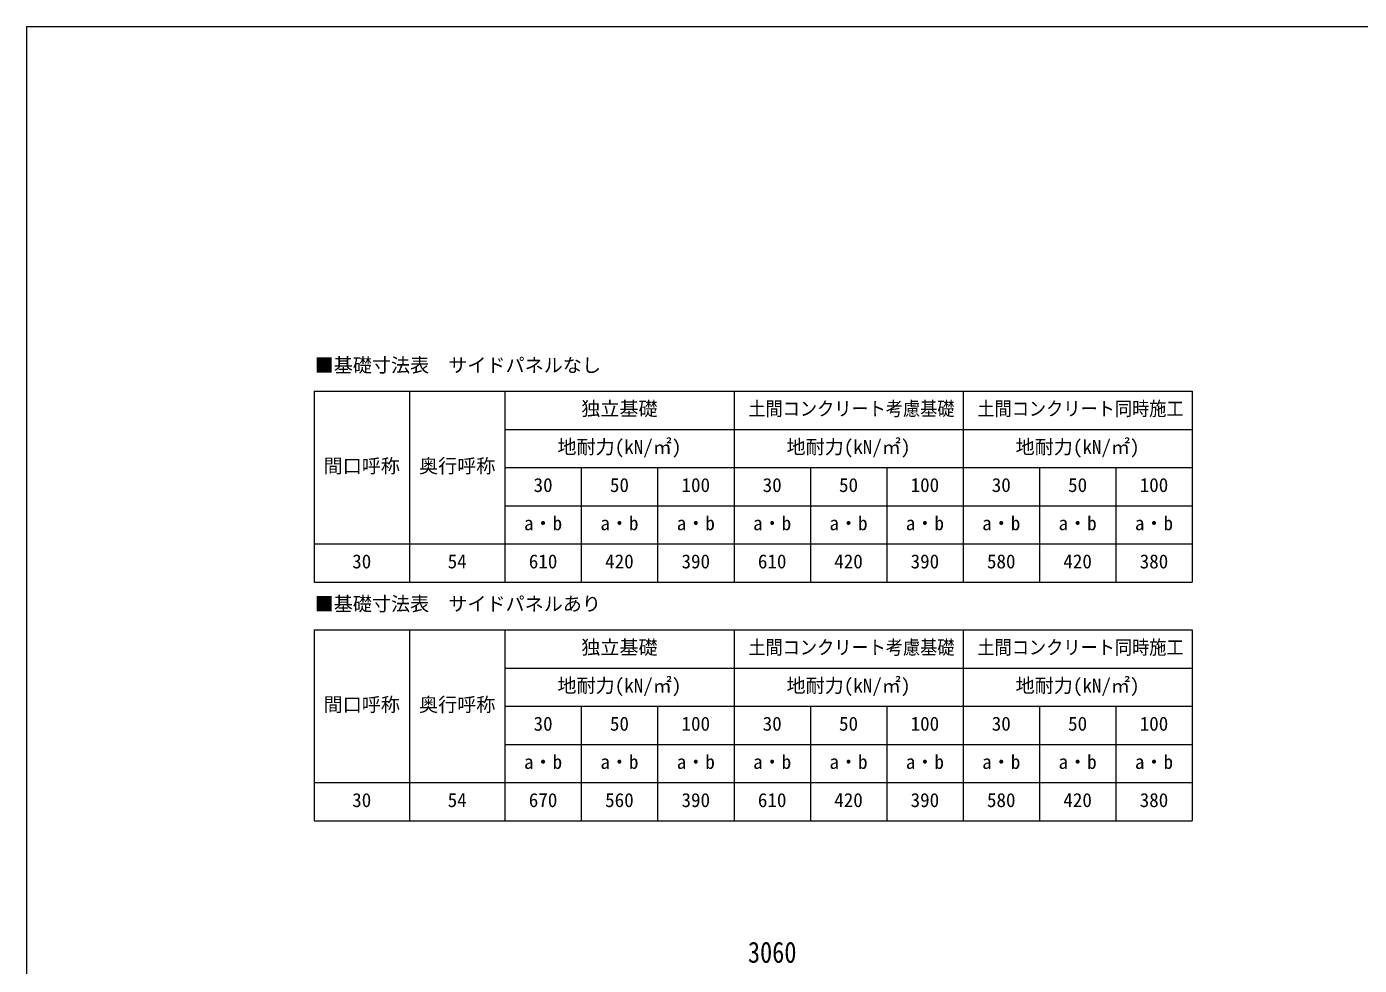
# Model space of a CAD drawing. Units: millimetres at full size, sheet at 1:40; details may follow other scales. Extents: x -11243 to 11243, y -7760 to 7760.
# Drawn here: x -11243 to -73, y -106 to 7760 of the extents above; entities that cross this region are included whole.
import ezdxf
from ezdxf.enums import TextEntityAlignment as Align

# ---------------------------------------------------------------- set-up
doc = ezdxf.new("R2010")
doc.units = ezdxf.units.MM
doc.header["$LTSCALE"] = 40
for name, color, linetype, lineweight in [('0-3_ELV2', 7, 'Continuous', 9), ('0-E_DET2', 7, 'Continuous', 18), ('F-0_240', 7, 'Continuous', 9)]:
    doc.layers.add(name, color=color, linetype=linetype, lineweight=lineweight)
doc.styles.add('ＭＳ ゴシック', font='')
doc.styles.get('ＭＳ ゴシック').set_extended_font_data('MS Gothic')

msp = doc.modelspace()

# ---------------------------------------------------------------- linework, layer by layer
at = {"layer": '0-E_DET2'}
for p, q in [((-8834.33, 4705.29), (-8834.33, 3105.29)), ((-8834.33, 4705.29), (-1474.33, 4705.29)), ((-8034.33, 4705.29), (-8034.33, 3105.29)), ((-7234.33, 4705.29), (-7234.33, 3105.29)), ((-5314.33, 4705.29), (-5314.33, 3105.29)), ((-3394.33, 4705.29), (-3394.33, 3105.29)), ((-1474.33, 4705.29), (-1474.33, 3105.29)), ((-7234.33, 4385.29), (-1474.33, 4385.29)), ((-7234.33, 4065.29), (-1474.33, 4065.29)), ((-6594.33, 4065.29), (-6594.33, 3105.29)), ((-5954.33, 4065.29), (-5954.33, 3105.29)), ((-4674.33, 4065.29), (-4674.33, 3105.29)), ((-4034.33, 4065.29), (-4034.33, 3105.29)), ((-2754.33, 4065.29), (-2754.33, 3105.29)), ((-2114.33, 4065.29), (-2114.33, 3105.29)), ((-7234.33, 3745.29), (-1474.33, 3745.29)), ((-8834.33, 3425.29), (-1474.33, 3425.29)), ((-8834.33, 3105.29), (-1474.33, 3105.29)), ((-8834.33, 2705.29), (-8834.33, 1105.29)), ((-8834.33, 2705.29), (-1474.33, 2705.29)), ((-8034.33, 2705.29), (-8034.33, 1105.29)), ((-7234.33, 2705.29), (-7234.33, 1105.29)), ((-5314.33, 2705.29), (-5314.33, 1105.29)), ((-3394.33, 2705.29), (-3394.33, 1105.29)), ((-1474.33, 2705.29), (-1474.33, 1105.29)), ((-7234.33, 2385.29), (-1474.33, 2385.29)), ((-7234.33, 2065.29), (-1474.33, 2065.29)), ((-6594.33, 2065.29), (-6594.33, 1105.29)), ((-5954.33, 2065.29), (-5954.33, 1105.29)), ((-4674.33, 2065.29), (-4674.33, 1105.29)), ((-4034.33, 2065.29), (-4034.33, 1105.29)), ((-2754.33, 2065.29), (-2754.33, 1105.29)), ((-2114.33, 2065.29), (-2114.33, 1105.29)), ((-7234.33, 1745.29), (-1474.33, 1745.29)), ((-8834.33, 1425.29), (-1474.33, 1425.29)), ((-8834.33, 1105.29), (-1474.33, 1105.29))]:
    msp.add_line(p, q, dxfattribs=at)
at = {"layer": 'F-0_240', "color": 5}
for q in [(-11242.74, -7760), (10677.26, 7760)]:
    msp.add_line((-11242.74, 7760), q, dxfattribs=at)

# ---------------------------------------------------------------- texts
at = {"layer": '0-3_ELV2', "style": 'ＭＳ ゴシック', "width": 0.85}
msp.add_text('3060', height=176, dxfattribs=at).set_placement((-5197.83, -136.62), align=Align.BOTTOM_LEFT)
at = {"layer": '0-E_DET2', "style": 'ＭＳ ゴシック'}
for s, p in [('■基礎寸法表\u3000サイドパネルなし', (-8829.05, 4829.69)), ('独立基礎', (-6594.33, 4465.29)), ('地耐力(kN/㎡)', (-6794.33, 4145.29)), ('地耐力(kN/㎡)', (-4874.33, 4145.29)), ('地耐力(kN/㎡)', (-2954.33, 4145.29)), ('間口呼称', (-8754.33, 3985.29)), ('奥行呼称', (-7954.33, 3985.29)), ('30', (-6994.33, 3825.29)), ('50', (-6354.33, 3825.29)), ('100', (-5754.33, 3825.29)), ('30', (-5074.33, 3825.29)), ('50', (-4434.33, 3825.29)), ('100', (-3834.33, 3825.29)), ('30', (-3154.33, 3825.29)), ('50', (-2514.33, 3825.29)), ('100', (-1914.33, 3825.29)), ('a・b', (-7074.33, 3505.29)), ('a・b', (-6434.33, 3505.29)), ('a・b', (-5794.33, 3505.29)), ('a・b', (-5154.33, 3505.29)), ('a・b', (-4514.33, 3505.29)), ('a・b', (-3874.33, 3505.29)), ('a・b', (-3234.33, 3505.29)), ('a・b', (-2594.33, 3505.29)), ('a・b', (-1954.33, 3505.29)), ('30', (-8514.33, 3185.29)), ('54', (-7714.33, 3185.29)), ('610', (-7034.33, 3185.29)), ('420', (-6394.33, 3185.29)), ('390', (-5754.33, 3185.29)), ('610', (-5114.33, 3185.29)), ('420', (-4474.33, 3185.29)), ('390', (-3834.33, 3185.29)), ('580', (-3194.33, 3185.29)), ('420', (-2554.33, 3185.29)), ('380', (-1914.33, 3185.29)), ('■基礎寸法表\u3000サイドパネルあり', (-8829.05, 2829.69)), ('独立基礎', (-6594.33, 2465.29)), ('地耐力(kN/㎡)', (-6794.33, 2145.29)), ('地耐力(kN/㎡)', (-4874.33, 2145.29)), ('地耐力(kN/㎡)', (-2954.33, 2145.29)), ('間口呼称', (-8754.33, 1985.29)), ('奥行呼称', (-7954.33, 1985.29)), ('30', (-6994.33, 1825.29)), ('50', (-6354.33, 1825.29)), ('100', (-5754.33, 1825.29)), ('30', (-5074.33, 1825.29)), ('50', (-4434.33, 1825.29)), ('100', (-3834.33, 1825.29)), ('30', (-3154.33, 1825.29)), ('50', (-2514.33, 1825.29)), ('100', (-1914.33, 1825.29)), ('a・b', (-7074.33, 1505.29)), ('a・b', (-6434.33, 1505.29)), ('a・b', (-5794.33, 1505.29)), ('a・b', (-5154.33, 1505.29)), ('a・b', (-4514.33, 1505.29)), ('a・b', (-3874.33, 1505.29)), ('a・b', (-3234.33, 1505.29)), ('a・b', (-2594.33, 1505.29)), ('a・b', (-1954.33, 1505.29)), ('30', (-8514.33, 1185.29)), ('54', (-7714.33, 1185.29)), ('670', (-7034.33, 1185.29)), ('560', (-6394.33, 1185.29)), ('390', (-5754.33, 1185.29)), ('610', (-5114.33, 1185.29)), ('420', (-4474.33, 1185.29)), ('390', (-3834.33, 1185.29)), ('580', (-3194.33, 1185.29)), ('420', (-2554.33, 1185.29)), ('380', (-1914.33, 1185.29))]:
    msp.add_text(s, height=117.3, dxfattribs=at).set_placement(p, align=Align.BOTTOM_LEFT)
at = {"layer": '0-E_DET2', "style": 'ＭＳ ゴシック', "width": 0.9}
for s, p in [('土間コンクリート考慮基礎', (-5194.33, 4465.29)), ('土間コンクリート同時施工', (-3274.33, 4465.29)), ('土間コンクリート考慮基礎', (-5194.33, 2465.29)), ('土間コンクリート同時施工', (-3274.33, 2465.29))]:
    msp.add_text(s, height=117.3, dxfattribs=at).set_placement(p, align=Align.BOTTOM_LEFT)

doc.saveas('drawing.dxf')
